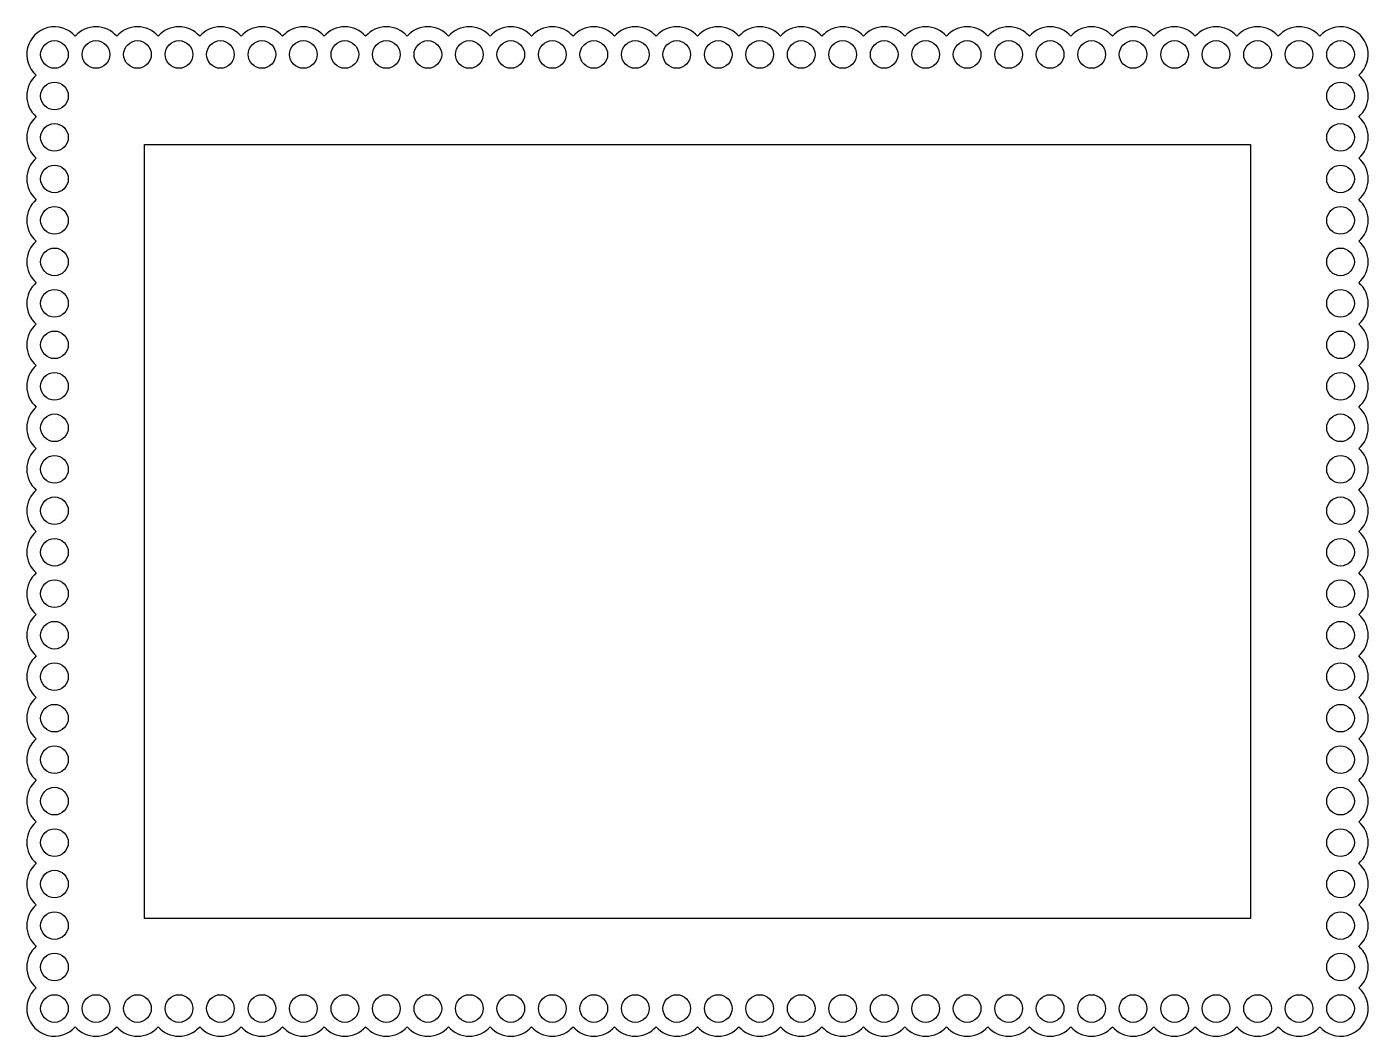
# Model space of a CAD drawing. Extents: x 310 to 553, y 242 to 425.
import ezdxf

# ---------------------------------------------------------------- set-up
doc = ezdxf.new("R2010")
doc.units = 0
doc.layers.get('0').update_dxf_attribs({"linetype": 'CONTINUOUS'})

msp = doc.modelspace()

# ---------------------------------------------------------------- linework, layer by layer
for p, q in [((331.749573, 403.660301), (531.749573, 403.660301)), ((331.749573, 263.660301), (331.749573, 403.660301)), ((531.749573, 403.660301), (531.749573, 263.660301)), ((531.749573, 263.660301), (331.749573, 263.660301))]:
    msp.add_line(p, q)
for centre in [(315.499573, 419.910301), (315.499573, 419.910301), (322.999573, 419.910301), (330.499573, 419.910301), (337.999573, 419.910301), (345.499573, 419.910301), (352.999573, 419.910301), (360.499573, 419.910301), (367.999573, 419.910301), (375.499573, 419.910301), (382.999573, 419.910301), (390.499573, 419.910301), (397.999573, 419.910301), (405.499573, 419.910301), (412.999573, 419.910301), (420.499573, 419.910301), (427.999573, 419.910301), (435.499573, 419.910301), (442.999573, 419.910301), (450.499573, 419.910301), (457.999573, 419.910301), (465.499573, 419.910301), (472.999573, 419.910301), (480.499573, 419.910301), (487.999573, 419.910301), (495.499573, 419.910301), (502.999573, 419.910301), (510.499573, 419.910301), (517.999573, 419.910301), (525.499573, 419.910301), (532.999573, 419.910301), (540.499573, 419.910301), (547.999573, 419.910301), (547.999573, 419.910301), (315.499573, 412.410301), (547.999573, 412.410301), (315.499573, 404.910301), (547.999573, 404.910301), (315.499573, 397.410301), (547.999573, 397.410301), (315.499573, 389.910301), (547.999573, 389.910301), (315.499573, 382.410301), (547.999573, 382.410301), (315.499573, 374.910301), (547.999573, 374.910301), (315.499573, 367.410301), (547.999573, 367.410301), (315.499573, 359.910301), (547.999573, 359.910301), (315.499573, 352.410301), (547.999573, 352.410301), (315.499573, 344.910301), (547.999573, 344.910301), (315.499573, 337.410301), (547.999573, 337.410301), (315.499573, 329.910301), (547.999573, 329.910301), (315.499573, 322.410301), (547.999573, 322.410301), (315.499573, 314.910301), (547.999573, 314.910301), (315.499573, 307.410301), (547.999573, 307.410301), (315.499573, 299.910301), (547.999573, 299.910301), (315.499573, 292.410301), (547.999573, 292.410301), (315.499573, 284.910301), (547.999573, 284.910301), (315.499573, 277.410301), (547.999573, 277.410301), (315.499573, 269.910301), (547.999573, 269.910301), (315.499573, 262.410301), (547.999573, 262.410301), (315.499573, 254.910301), (547.999573, 254.910301), (315.499573, 247.410301), (322.999573, 247.410301), (330.499573, 247.410301), (337.999573, 247.410301), (345.499573, 247.410301), (352.999573, 247.410301), (360.499573, 247.410301), (367.999573, 247.410301), (375.499573, 247.410301), (382.999573, 247.410301), (390.499573, 247.410301), (397.999573, 247.410301), (405.499573, 247.410301), (412.999573, 247.410301), (420.499573, 247.410301), (427.999573, 247.410301), (435.499573, 247.410301), (442.999573, 247.410301), (450.499573, 247.410301), (457.999573, 247.410301), (465.499573, 247.410301), (472.999573, 247.410301), (480.499573, 247.410301), (487.999573, 247.410301), (495.499573, 247.410301), (502.999573, 247.410301), (510.499573, 247.410301), (517.999573, 247.410301), (525.499573, 247.410301), (532.999573, 247.410301), (540.499573, 247.410301), (547.999573, 247.410301)]:
    msp.add_circle(centre, 2.5)
for centre, start, end in [((315.499573, 419.910301), 41.409622, 228.590378), ((322.999573, 419.910301), 41.409622, 138.590378), ((330.499573, 419.910301), 41.409622, 138.590378), ((337.999573, 419.910301), 41.409622, 138.590378), ((345.499573, 419.910301), 41.409622, 138.590378), ((352.999573, 419.910301), 41.409622, 138.590378), ((360.499573, 419.910301), 41.409622, 138.590378), ((367.999573, 419.910301), 41.409622, 138.590378), ((375.499573, 419.910301), 41.409622, 138.590378), ((382.999573, 419.910301), 41.409622, 138.590378), ((390.499573, 419.910301), 41.409622, 138.590378), ((397.999573, 419.910301), 41.409622, 138.590378), ((405.499573, 419.910301), 41.409622, 138.590378), ((412.999573, 419.910301), 41.409622, 138.590378), ((420.499573, 419.910301), 41.409622, 138.590378), ((427.999573, 419.910301), 41.409622, 138.590378), ((435.499573, 419.910301), 41.409622, 138.590378), ((442.999573, 419.910301), 41.409622, 138.590378), ((450.499573, 419.910301), 41.409622, 138.590378), ((457.999573, 419.910301), 41.409622, 138.590378), ((465.499573, 419.910301), 41.409622, 138.590378), ((472.999573, 419.910301), 41.409622, 138.590378), ((480.499573, 419.910301), 41.409622, 138.590378), ((487.999573, 419.910301), 41.409622, 138.590378), ((495.499573, 419.910301), 41.409622, 138.590378), ((502.999573, 419.910301), 41.409622, 138.590378), ((510.499573, 419.910301), 41.409622, 138.590378), ((517.999573, 419.910301), 41.409622, 138.590378), ((525.499573, 419.910301), 41.409622, 138.590378), ((532.999573, 419.910301), 41.409622, 138.590378), ((540.499573, 419.910301), 41.409622, 138.590378), ((547.999573, 419.910301), 311.409622, 138.590378), ((315.499573, 412.410301), 131.409622, 228.590378), ((547.999573, 412.410301), 311.409622, 48.590378), ((315.499573, 404.910301), 131.409622, 228.590378), ((547.999573, 404.910301), 311.409622, 48.590378), ((315.499573, 397.410301), 131.409622, 228.590378), ((547.999573, 397.410301), 311.409622, 48.590378), ((315.499573, 389.910301), 131.409622, 228.590378), ((547.999573, 389.910301), 311.409622, 48.590378), ((315.499573, 382.410301), 131.409622, 228.590378), ((547.999573, 382.410301), 311.409622, 48.590378), ((315.499573, 374.910301), 131.409622, 228.590378), ((547.999573, 374.910301), 311.409622, 48.590378), ((315.499573, 367.410301), 131.409622, 228.590378), ((547.999573, 367.410301), 311.409622, 48.590378), ((315.499573, 359.910301), 131.409622, 228.590378), ((547.999573, 359.910301), 311.409622, 48.590378), ((315.499573, 352.410301), 131.409622, 228.590378), ((547.999573, 352.410301), 311.409622, 48.590378), ((315.499573, 344.910301), 131.409622, 228.590378), ((547.999573, 344.910301), 311.409622, 48.590378), ((315.499573, 337.410301), 131.409622, 228.590378), ((547.999573, 337.410301), 311.409622, 48.590378), ((315.499573, 329.910301), 131.409622, 228.590378), ((547.999573, 329.910301), 311.409622, 48.590378), ((315.499573, 322.410301), 131.409622, 228.590378), ((547.999573, 322.410301), 311.409622, 48.590378), ((315.499573, 314.910301), 131.409622, 228.590378), ((547.999573, 314.910301), 311.409622, 48.590378), ((315.499573, 307.410301), 131.409622, 228.590378), ((547.999573, 307.410301), 311.409622, 48.590378), ((315.499573, 299.910301), 131.409622, 228.590378), ((547.999573, 299.910301), 311.409622, 48.590378), ((315.499573, 292.410301), 131.409622, 228.590378), ((547.999573, 292.410301), 311.409622, 48.590378), ((315.499573, 284.910301), 131.409622, 228.590378), ((547.999573, 284.910301), 311.409622, 48.590378), ((315.499573, 277.410301), 131.409622, 228.590378), ((547.999573, 277.410301), 311.409622, 48.590378), ((315.499573, 269.910301), 131.409622, 228.590378), ((547.999573, 269.910301), 311.409622, 48.590378), ((315.499573, 262.410301), 131.409622, 228.590378), ((547.999573, 262.410301), 311.409622, 48.590378), ((315.499573, 254.910301), 131.409622, 228.590378), ((547.999573, 254.910301), 311.409622, 48.590378), ((315.499573, 247.410301), 131.409622, 318.590378), ((547.999573, 247.410301), 221.409622, 48.590378), ((322.999573, 247.410301), 221.409622, 318.590378), ((330.499573, 247.410301), 221.409622, 318.590378), ((337.999573, 247.410301), 221.409622, 318.590378), ((345.499573, 247.410301), 221.409622, 318.590378), ((352.999573, 247.410301), 221.409622, 318.590378), ((360.499573, 247.410301), 221.409622, 318.590378), ((367.999573, 247.410301), 221.409622, 318.590378), ((375.499573, 247.410301), 221.409622, 318.590378), ((382.999573, 247.410301), 221.409622, 318.590378), ((390.499573, 247.410301), 221.409622, 318.590378), ((397.999573, 247.410301), 221.409622, 318.590378), ((405.499573, 247.410301), 221.409622, 318.590378), ((412.999573, 247.410301), 221.409622, 318.590378), ((420.499573, 247.410301), 221.409622, 318.590378), ((427.999573, 247.410301), 221.409622, 318.590378), ((435.499573, 247.410301), 221.409622, 318.590378), ((442.999573, 247.410301), 221.409622, 318.590378), ((450.499573, 247.410301), 221.409622, 318.590378), ((457.999573, 247.410301), 221.409622, 318.590378), ((465.499573, 247.410301), 221.409622, 318.590378), ((472.999573, 247.410301), 221.409622, 318.590378), ((480.499573, 247.410301), 221.409622, 318.590378), ((487.999573, 247.410301), 221.409622, 318.590378), ((495.499573, 247.410301), 221.409622, 318.590378), ((502.999573, 247.410301), 221.409622, 318.590378), ((510.499573, 247.410301), 221.409622, 318.590378), ((517.999573, 247.410301), 221.409622, 318.590378), ((525.499573, 247.410301), 221.409622, 318.590378), ((532.999573, 247.410301), 221.409622, 318.590378), ((540.499573, 247.410301), 221.409622, 318.590378)]:
    msp.add_arc(centre, 5, start, end)

doc.saveas('drawing.dxf')
